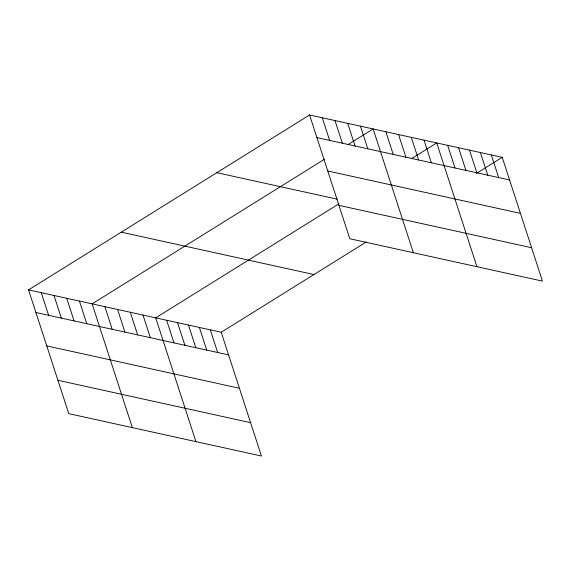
<?xml version="1.0" encoding="UTF-8"?>
<svg xmlns="http://www.w3.org/2000/svg" width="571" height="571" viewBox="0 0 571 571"><rect width="100%" height="100%" fill="white"/><g stroke="black" fill="none" stroke-linecap="round" stroke-linejoin="round"><path stroke-width="0.86" d="M28.55 289.882L221.22 332.258L261.432 456.029L68.77 413.654L28.55 289.882L309.568 114.971L502.23 157.346L542.45 281.118L349.78 238.742L309.568 114.971M324.571 159.188L92.131 303.865L132.351 427.643M348.124 144.527L373.148 128.953L413.361 252.725M338.96 203.79L155.712 317.847L195.924 441.626M411.705 158.51L436.729 142.936L476.942 266.707M221.22 332.258L366.396 241.897M476.471 173.377L502.23 157.346M316.919 137.611L509.589 179.986M327.768 170.986L520.431 213.361M216.83 172.692L337.211 199.165M338.938 205.367L531.608 247.743M121.288 232.161L313.95 274.537M35.909 312.523L228.578 354.898M46.751 345.898L239.42 388.273M57.921 380.286L250.59 422.661M491.317 154.941L498.676 177.581M480.397 152.543L487.755 175.183M469.476 150.137L476.835 172.785M458.563 147.739L465.922 170.379M447.643 145.334L455.001 167.981M424.01 140.138L431.369 162.778M411.291 137.34L418.65 159.987M398.579 134.542L405.931 157.189M385.86 131.751L393.219 154.391M360.429 126.155L367.788 148.795M347.71 123.357L355.069 145.998M334.999 120.56L342.357 143.207M322.28 117.762L329.638 140.409M210.299 329.86L217.658 352.5M199.386 327.454L206.738 350.094M188.466 325.056L195.824 347.696M177.545 322.651L184.904 345.298M166.632 320.252L173.984 342.893M142.993 315.056L150.351 337.697M130.281 312.258L137.632 334.899M117.562 309.461L124.921 332.101M104.85 306.663L112.201 329.303M79.412 301.067L86.771 323.714M66.7 298.276L74.059 320.916M53.981 295.478L61.34 318.118M41.269 292.68L48.621 315.32"/></g></svg>
